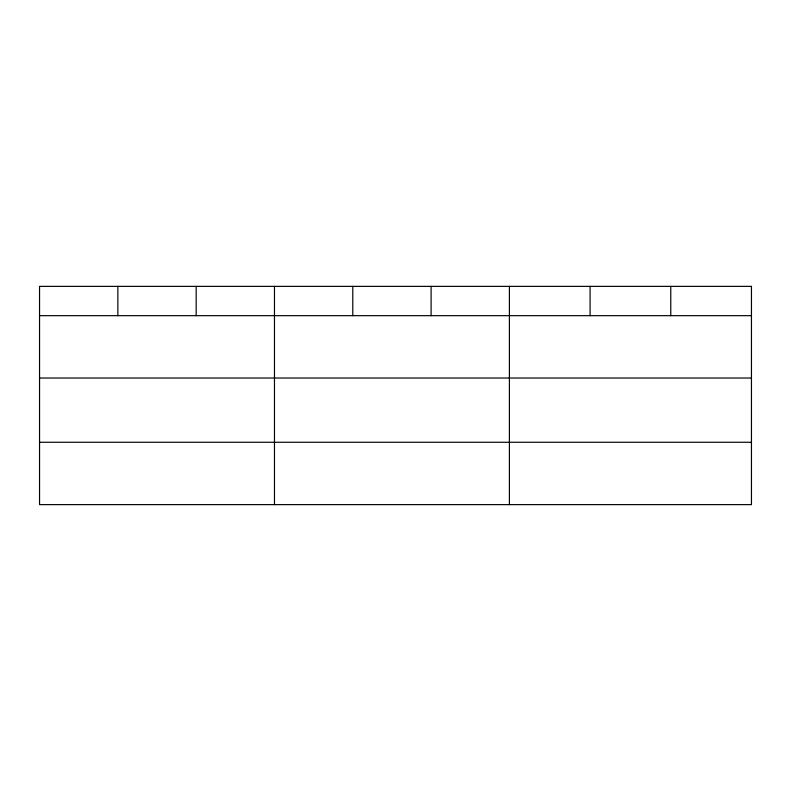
<?xml version="1.0" encoding="UTF-8"?>
<svg xmlns="http://www.w3.org/2000/svg" width="791" height="791" viewBox="0 0 791 791"><rect width="100%" height="100%" fill="white"/><g stroke="black" fill="none" stroke-linecap="round" stroke-linejoin="round"><path stroke-width="1.19" d="M39.55 315.668L751.45 315.668M39.55 378.029L751.45 378.029M39.55 442.268L751.45 442.268M670.768 286.372L670.768 315.668M590.086 286.372L590.086 315.668M509.404 286.372L509.404 504.628M431.095 286.372L431.095 315.668M352.786 286.372L352.786 315.668M274.477 286.372L274.477 504.628M196.168 286.372L196.168 315.668M117.859 286.372L117.859 315.668M751.45 286.372L39.55 286.372L39.55 504.628L751.45 504.628L751.45 286.372"/></g></svg>
